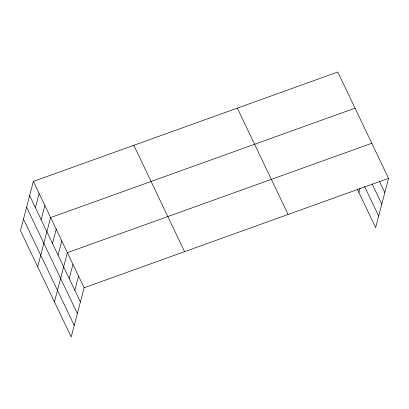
<?xml version="1.0" encoding="UTF-8"?>
<svg xmlns="http://www.w3.org/2000/svg" width="409" height="409" viewBox="0 0 409 409"><rect width="100%" height="100%" fill="white"/><g stroke="black" fill="none" stroke-linecap="round" stroke-linejoin="round"><path stroke-width="0.61" d="M33.364 181.412L20.45 230.64L71.207 336.99L84.121 287.762L33.364 181.412L337.793 72.01L388.55 178.36L375.636 227.588L357.292 189.147M35.394 207.665L39.116 193.467M41.145 219.715L44.867 205.517M37.705 266.801L50.624 217.573L355.053 108.165M52.48 243.467L56.207 229.27M58.063 255.165L61.79 240.967M54.458 301.898L67.373 252.67L371.801 143.262M69.228 278.565L72.955 264.367M74.811 290.262L78.538 276.065M358.887 192.491L359.946 188.447M84.121 287.762L388.55 178.36M379.506 181.417L384.823 192.557M372.221 184.06L381.791 204.117M364.577 186.504L378.668 216.029M237.332 108.109L288.089 214.464M133.825 145.307L184.582 251.663M29.642 195.609L80.394 301.96M26.605 207.169L77.362 313.524M23.482 219.081L74.239 325.431"/></g></svg>
